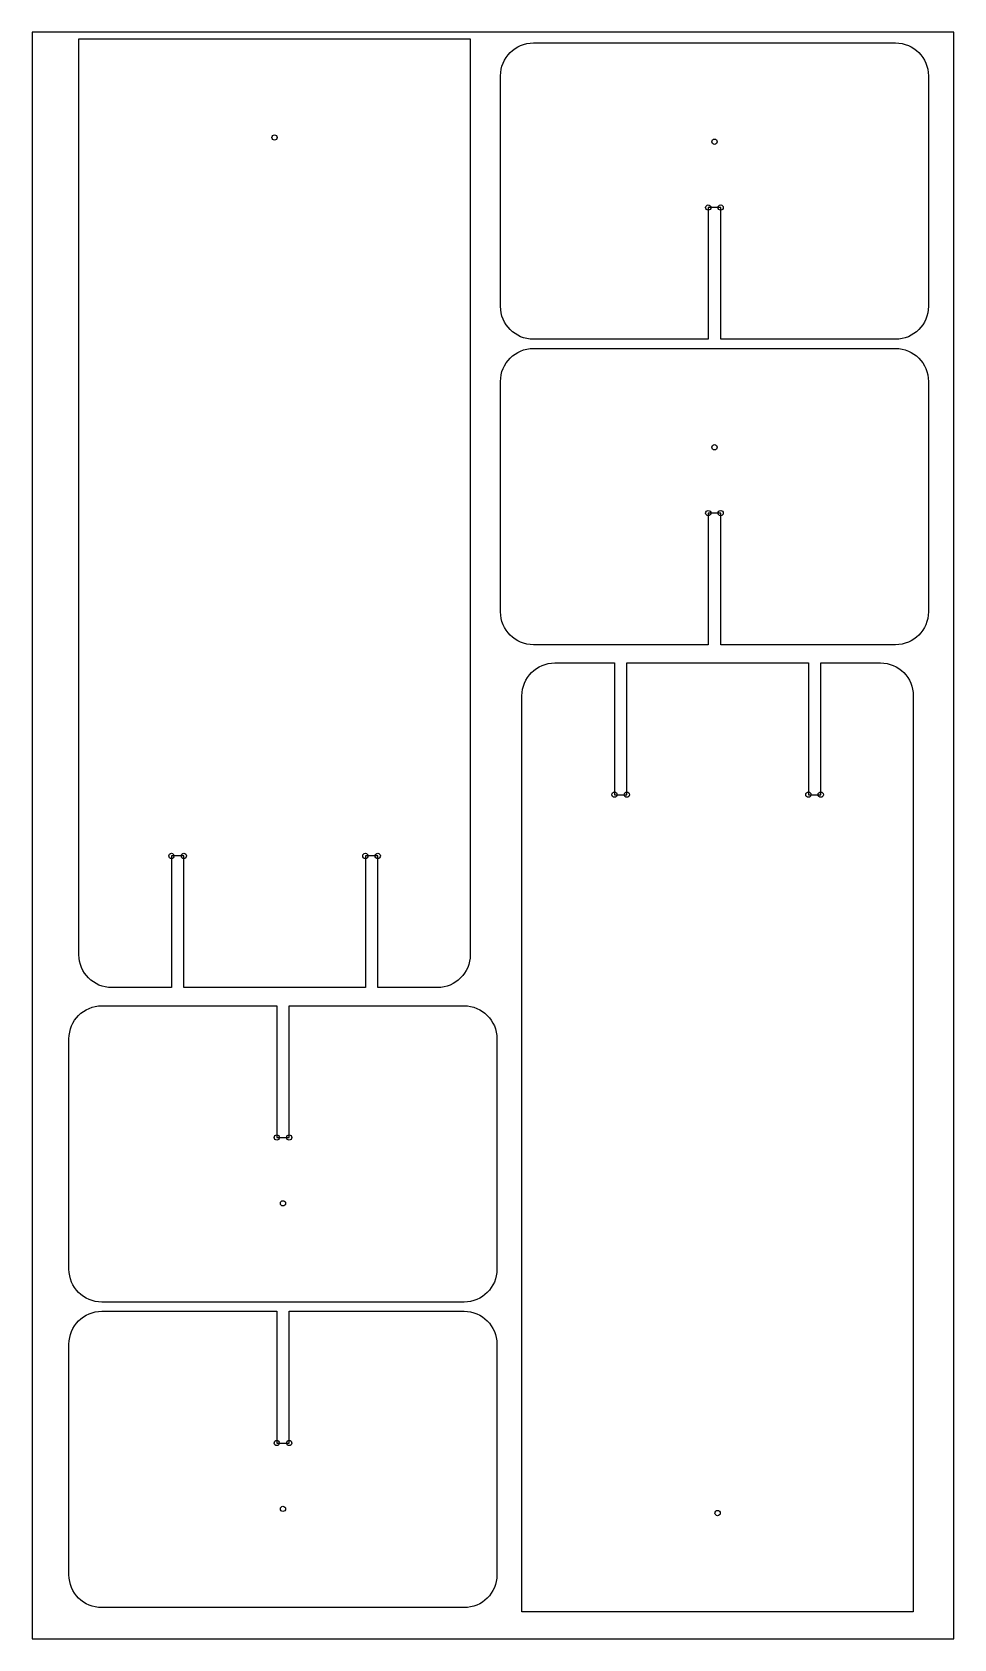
# Model space of a CAD drawing. Header units: millimetres. Extents: x 3681 to 5081, y -1076 to 1364.
import ezdxf

# ---------------------------------------------------------------- set-up
doc = ezdxf.new("R2010")
doc.units = ezdxf.units.MM
for name, color, linetype, true_color in [('DXF$exterior', 1, 'Continuous', 0xff0000), ('DXF$interior', 5, 'Continuous', 0x1200ff), ('DXF$plancha', 7, 'Continuous', 0xffffff), ('perno', 4, 'Continuous', 0x00fff0)]:
    doc.layers.add(name, color=color, linetype=linetype, true_color=true_color)

msp = doc.modelspace()

# ---------------------------------------------------------------- linework, layer by layer
at = {"layer": 'DXF$exterior'}
for points in [[(3752, -37), (3752, 1354), (4346.5, 1354), (4346.5, -37)], [(4442.4, 1347.6), (4992.4, 1347.6)], [(4392.4, 947.6), (4392.4, 1297.6)], [(5042.4, 1297.6), (5042.4, 947.6)], [(4992.4, 897.6), (4726.8, 897.6), (4726.8, 1097.6), (4708, 1097.6), (4708, 897.6), (4442.4, 897.6)], [(4442.4, 883.6), (4992.4, 883.6)], [(4392.4, 483.6), (4392.4, 833.6)], [(5042.4, 833.6), (5042.4, 483.6)], [(4992.4, 433.6), (4726.8, 433.6), (4726.8, 633.6), (4708, 633.6), (4708, 433.6), (4442.4, 433.6)], [(4474.9, 406), (4565.5, 406), (4565.5, 206), (4584.3, 206), (4584.3, 406), (4860, 406), (4860, 206), (4878.8, 206), (4878.8, 406), (4969.4, 406)], [(5019.4, 356), (5019.4, -1035), (4424.9, -1035), (4424.9, 356)], [(4296.5, -87), (4205.9, -87), (4205.9, 113), (4187.1, 113), (4187.1, -87), (3911.4, -87), (3911.4, 113), (3892.6, 113), (3892.6, -87), (3802, -87)], [(3787, -114.6), (4052.6, -114.6), (4052.6, -314.6), (4071.4, -314.6), (4071.4, -114.6), (4337, -114.6)], [(3737, -514.6), (3737, -164.6)], [(4387, -164.6), (4387, -514.6)], [(4337, -564.6), (3787, -564.6)], [(3787, -578.6), (4052.6, -578.6), (4052.6, -778.6), (4071.4, -778.6), (4071.4, -578.6), (4337, -578.6)], [(3737, -978.6), (3737, -628.6)], [(4387, -628.6), (4387, -978.6)], [(4337, -1028.6), (3787, -1028.6)]]:
    msp.add_lwpolyline(points, dxfattribs=at)
at = {"layer": 'DXF$exterior', "extrusion": (0, 0, -1)}
for centre, start, end in [((-4442.4, 1297.6), 0, 90), ((-4992.4, 1297.6), 90, 180), ((-4442.4, 947.6), 270, 0), ((-4992.4, 947.6), 180, 270), ((-4442.4, 833.6), 0, 90), ((-4992.4, 833.6), 90, 180), ((-4442.4, 483.6), 270, 0), ((-4992.4, 483.6), 180, 270), ((-4474.9, 356, 20), 0, 90), ((-4969.4, 356, 20), 90, 180), ((-3802, -37, 20), 270, 0), ((-4296.5, -37, 20), 180, 270), ((-3787, -164.6), 0, 90), ((-4337, -164.6), 90, 180), ((-3787, -514.6), 270, 0), ((-4337, -514.6), 180, 270), ((-3787, -628.6), 0, 90), ((-4337, -628.6), 90, 180), ((-3787, -978.6), 270, 0), ((-4337, -978.6), 180, 270)]:
    msp.add_arc(centre, 50, start, end, dxfattribs=at)
at = {"layer": 'DXF$interior'}
for centre in [(4708, 1097.6), (4726.8, 1097.6), (4708, 633.6), (4726.8, 633.6), (4565.5, 206), (4584.3, 206), (4860, 206), (4878.8, 206), (3892.6, 113), (3911.4, 113), (4187.1, 113), (4205.9, 113), (4052.6, -314.6), (4071.4, -314.6), (4052.6, -778.6), (4071.4, -778.6)]:
    msp.add_circle(centre, 4, dxfattribs=at)
at = {"layer": 'DXF$plancha'}
msp.add_lwpolyline([(3681, -1076), (5081, -1076), (5081, 1364), (3681, 1364)], close=True, dxfattribs=at)
at = {"layer": 'perno'}
for centre in [(4049.2, 1204), (4717.4, 1197.6, 20), (4717.4, 733.6, 20), (4062, -414.6, 20), (4062, -878.6, 20), (4722.1, -885)]:
    msp.add_circle(centre, 4, dxfattribs=at)

doc.saveas('drawing.dxf')
